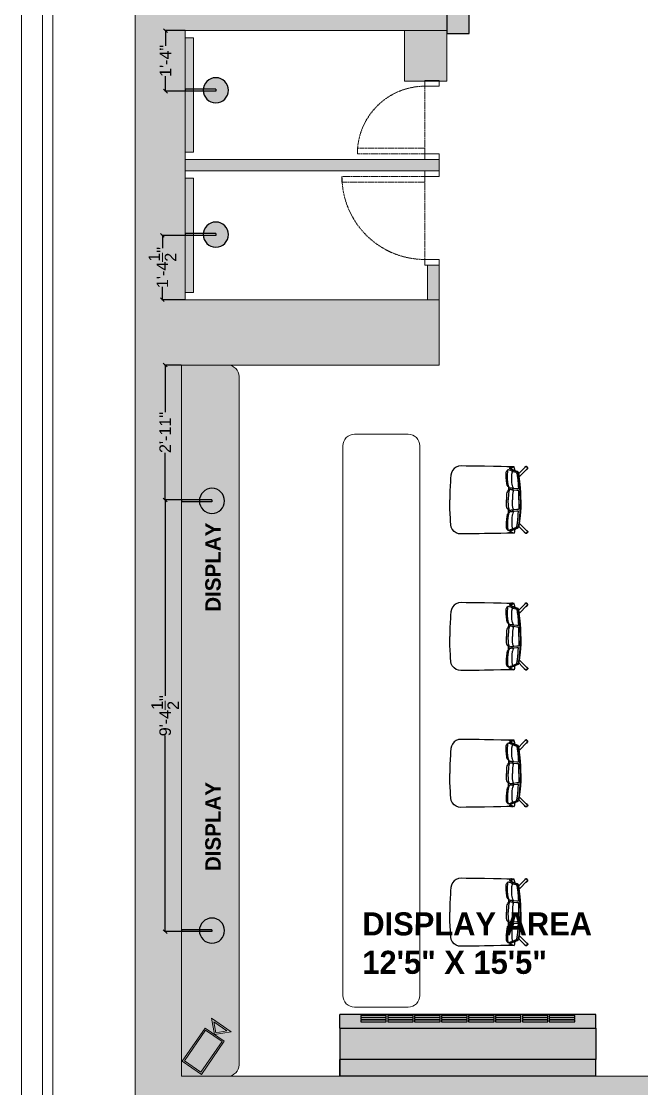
# Model space of a CAD drawing. Header units: inches. Extents: x -4677 to 18437, y -5264 to 2453.
# Drawn here: x 4429.9 to 4591.3, y 73.1 to 350.8 of the extents above; entities that cross this region are included whole.
import ezdxf

# ---------------------------------------------------------------- set-up
doc = ezdxf.new("R2010")
doc.units = ezdxf.units.IN
for name, pattern in [('AUDIT_D_060311083008-3', [0]), ('DASHED2', [0.375, 0.25, -0.125]), ('HIDDEN', [0.375, 0.25, -0.125])]:
    doc.linetypes.add(name, pattern=pattern)
for name, color, linetype in [('A-DOOR', 251, 'AUDIT_D_060311083008-3'), ('A-Door-Frame', 1, 'Continuous'), ('A-Door-Swing', 8, 'HIDDEN'), ('Edges', 7, 'Continuous'), ('IEL-HATCH-002', 7, 'Continuous'), ('line_cad-block.com', 250, 'Continuous')]:
    doc.layers.add(name, color=color, linetype=linetype)
doc.layers.add('FURNI', color=140, linetype='Continuous', lineweight=18)
doc.layers.add('HATCH', color=251, linetype='Continuous', lineweight=0, transparency=0.75)
doc.styles.add('HEMI', font='stylu.ttf')
doc.styles.get("Standard").update_dxf_attribs({"font": 'arial.ttf'})
doc.dimstyles.get("Standard").update_dxf_attribs({"dimtxt": 3, "dimasz": 1, "dimexe": 0.18, "dimexo": 0.0625, "dimgap": 0.09, "dimtad": 0, "dimdec": 1, "dimzin": 0, "dimdsep": 46, "dimlunit": 4, "dimtxsty": 'Standard', "dimblk": 'OBLIQUE', "dimcen": 0.09, "dimclrd": 5, "dimclre": 5, "dimclrt": 5, "dimadec": 0, "dimazin": 0, "dimtfac": 1, "dimtdec": 1, "dimtofl": 0, "dimtmove": 0, "dimatfit": 3, "dimldrblk": 'OBLIQUE', "dimfxl": 1, "dimtolj": 1, "dimtzin": 0, "dimarcsym": 0})

# ---------------------------------------------------------------- blocks, each defined once
blk = doc.blocks.new('*U7')
at = {"layer": 'A-Door-Frame', "lineweight": 5}
for p, q in [((0, -100), (0, 0)), ((668.2, -100), (668.2, 0))]:
    blk.add_line(p, q, dxfattribs=at)
for points in [[(0, -100), (40, -100), (40, 0), (0, 0)], [(668.2, -100), (628.2, -100), (628.2, 0), (668.2, 0)]]:
    blk.add_lwpolyline(points, dxfattribs=at)
at = {"layer": 'A-Door-Swing', "linetype": 'DASHED2', "lineweight": 5}
blk.add_line((45.3, 0), (633.4, 0), dxfattribs=at)
blk.add_lwpolyline([(40, 0), (40, 588.2), (80, 588.2), (80, 0)], close=True, dxfattribs=at)
blk.add_arc((40, 0), 588.2, 360, 90, dxfattribs=at)
blk = doc.blocks.new('*U8')
at = {"layer": 'A-Door-Frame', "lineweight": 5}
for p, q in [((0, -100), (0, 0)), ((559.1, -100), (559.1, 0))]:
    blk.add_line(p, q, dxfattribs=at)
for points in [[(0, -100), (40, -100), (40, 0), (0, 0)], [(559.1, -100), (519.1, -100), (519.1, 0), (559.1, 0)]]:
    blk.add_lwpolyline(points, dxfattribs=at)
at = {"layer": 'A-Door-Swing', "linetype": 'DASHED2', "lineweight": 5}
blk.add_line((44.3, 0), (523.4, 0), dxfattribs=at)
blk.add_lwpolyline([(40, 0), (40, 479.1), (80, 479.1), (80, 0)], close=True, dxfattribs=at)
blk.add_arc((40, 0), 479.1, 360, 90, dxfattribs=at)
blk = doc.blocks.new('LEADCHAIR Executive 2014')
at = {"layer": 'line_cad-block.com', "color": 252, "true_color": 0x939598}
for points in [[(-239.1, 253.9), (-240.7, 256.2), (-243.5, 261.1), (-245.6, 264.4), (-248.8, 266.8), (-252.6, 268), (-256.7, 268.1), (-260.5, 266.8), (-263.7, 264.5), (-266.1, 261.3), (-267.3, 257.4), (-267.1, 253), (-266, 249.6), (-263.7, 246.3), (-259.6, 243.9), (-254, 240.4)], [(-186.5, 201.1), (-247.6, 262.2), (-251.2, 264.6), (-253.3, 265.3), (-256.4, 265.2), (-258.6, 264.5), (-261.7, 262.4), (-263.7, 259.8), (-264.8, 257), (-264.4, 254.4), (-263.9, 251.3), (-262.1, 248.8), (-240.6, 227), (-210.7, 196.4)], [(186.5, 201.1), (247.6, 262.2), (251.2, 264.6), (253.3, 265.3), (256.4, 265.2), (258.6, 264.5), (261.7, 262.4), (263.7, 259.8), (264.8, 257), (264.4, 254.4), (263.9, 251.3), (262.1, 248.8), (240.6, 227), (210.7, 196.4)], [(239.1, 253.9), (240.7, 256.2), (243.5, 261.1), (245.6, 264.4), (248.8, 266.8), (252.6, 268), (256.7, 268.1), (260.5, 266.8), (263.7, 264.5), (266.1, 261.3), (267.3, 257.4), (267.1, 253), (266, 249.6), (263.7, 246.3), (259.6, 243.9), (254, 240.4)], [(0, 214.2), (-63.6, 212.7), (-127.1, 208.1), (-190.4, 200.6), (-201.5, 198.6), (-211.2, 196.2), (-218.8, 193.6), (-223.1, 191.2), (-226.8, 183.8), (-246.5, 135.2), (-248.6, 131.4), (-251.1, 130.4), (-252.7, 131.3), (-254.8, 136.2), (-259.1, 146.6), (-261.5, 152.5), (-264.8, 159.1)], [(0.2, 209.5), (-63.2, 207.5), (-126.5, 203), (-189.5, 196), (-196.2, 194.9), (-204.4, 193), (-210.2, 191.7), (-215.6, 190.3), (-220.4, 187.9), (-223, 184.5), (-226.5, 175.5), (-244.9, 132.9), (-250.6, 123.7), (-253, 124.7), (-263.2, 145.7)], [(-91.9, 194.6), (-89.7, 193.7), (-88.8, 192.3), (-89.5, 180.1), (-92.1, 154.9), (-99.5, 151.5), (-106.1, 148.5), (-116.1, 145.5), (-120.2, 144.6), (-142.3, 142.3), (-168, 141), (-190.1, 140.8), (-205.5, 141.9), (-224.1, 145.3), (-229.7, 146.2), (-229.9, 146.5), (-227.8, 153.1), (-221, 172.7), (-219.4, 175.5), (-217, 177.6), (-209.7, 180.7), (-199.2, 183.9), (-193, 185.1), (-185.7, 186.6), (-130.2, 191.7), (-111.3, 193.1), (-91.9, 194.6)], [(0, 198.1), (-73.5, 196.6), (-74.4, 195.1), (-75.4, 193.4), (-76.1, 181.4), (-79.4, 156.4), (-78.4, 154.8), (-76.1, 154), (-70.7, 152.3), (-56.7, 148.1), (-43.6, 146.5), (-25.3, 145.8), (0.1, 145.8)], [(-0.2, 209.5), (63.2, 207.5), (126.5, 203), (189.5, 196), (196.2, 194.9), (204.4, 193), (210.2, 191.7), (215.6, 190.3), (220.4, 187.9), (223, 184.5), (226.5, 175.5), (244.9, 132.9), (250.6, 123.7), (253, 124.7), (263.2, 145.7)], [(0, 198.1), (73.5, 196.6), (74.4, 195.1), (75.4, 193.4), (76.1, 181.4), (79.4, 156.4), (78.4, 154.8), (76.1, 154), (70.7, 152.3), (56.7, 148.1), (43.6, 146.5), (25.3, 145.8), (-0.1, 145.8)], [(0, 214.2), (63.6, 212.7), (127.1, 208.1), (190.4, 200.6), (201.5, 198.6), (211.2, 196.2), (218.8, 193.6), (223.1, 191.2), (226.8, 183.8), (246.5, 135.2), (248.6, 131.4), (251.1, 130.4), (252.7, 131.3), (254.8, 136.2), (259.1, 146.6), (261.5, 152.5), (264.8, 159.1)], [(91.9, 194.6), (89.7, 193.7), (88.8, 192.3), (89.5, 180.1), (92.1, 154.9), (99.5, 151.5), (106.1, 148.5), (116.1, 145.5), (120.2, 144.6), (142.3, 142.3), (168, 141), (190.1, 140.8), (205.5, 141.9), (224.1, 145.3), (229.7, 146.2), (229.9, 146.5), (227.8, 153.1), (221, 172.7), (219.4, 175.5), (217, 177.6), (209.7, 180.7), (199.2, 183.9), (193, 185.1), (185.7, 186.6), (130.2, 191.7), (111.3, 193.1), (91.9, 194.6)], [(-255.6, 130), (-260.2, 127.9), (-262, 121.4), (-263.4, 115.9), (-265.5, 102.2), (-266.6, 54.8), (-267.4, -4.7), (-269.1, -78), (-270, -119), (-270, -168.2), (-270.4, -224.5), (-271.8, -264.7), (-269.6, -284.7), (-262.6, -303.3), (-251.2, -319.6), (-234.1, -334.1), (-217.3, -342.1), (-198.7, -346.1), (-170, -348.1), (-146.1, -349.7), (-72.8, -352.8), (0, -354.2)], [(-264.8, 159.1), (-265.4, 159.2), (-265.6, 158.7), (-265.8, 149.5), (-266.1, 142.4), (-266.1, 138.9), (-265.5, 103.7)], [(-263.2, 145.7), (-263.9, 145.7), (-263.9, 145.7), (-264.8, 145), (-265.3, 143.5), (-266.1, 130.6)], [(-233.5, 166.4), (-245.4, 163.8), (-252.1, 162.5), (-265.3, 159.2)], [(-98.2, 152), (-95.7, 152), (-93.1, 152), (-91.9, 151.6), (-92.6, 146.7), (-93.1, 143.2), (-93.8, 137.8), (-94.3, 134.2), (-95.1, 129), (-95.8, 123.9), (-95.9, 123.1), (-101.7, 119.8), (-107.4, 117.8), (-111.2, 115.5), (-128.4, 111.7), (-139.6, 110.1), (-170.4, 107.7), (-191.7, 106.6), (-204, 106.6), (-223.7, 108.1), (-229.5, 109.3), (-241.4, 112.7), (-243.9, 113.6), (-240.7, 120.7), (-236.9, 131.9), (-232.9, 142.2), (-231.6, 145.7), (-228.5, 151.1)], [(-95.9, 123.1), (-99.3, 118.8), (-107.3, 111.6), (-117.3, 105.1), (-130.9, 100.8), (-156.8, 98.4), (-179.9, 96.6), (-198.2, 95.3), (-214.2, 95.3), (-221.1, 96.7), (-227.1, 98.7), (-232.7, 101.3), (-236.5, 104.7), (-240.1, 108.3), (-242.4, 111.8), (-243, 113.1)], [(-102.3, 114.7), (-88.6, 115.2)], [(-88.6, 115.2), (-86.2, 115.2), (-81.4, 114.1), (-73.1, 111)], [(-71.4, 152.5), (-75.9, 152.7), (-78.7, 152.4), (-79.9, 152), (-80.5, 148.6), (-81.1, 143.8), (-82.2, 136.2), (-82.8, 130.2), (-83.8, 123.8), (-66.6, 117.1), (-50.4, 114.7), (0, 113.2)], [(-83.8, 123.8), (-72.8, 110.3), (-68.2, 107.1), (-59.9, 102.6), (-48.2, 99.8), (-39.4, 98.7), (-33.8, 98.4), (0, 98.5)], [(71.4, 152.5), (75.9, 152.7), (78.7, 152.4), (79.9, 152), (80.5, 148.6), (81.1, 143.8), (82.2, 136.2), (82.8, 130.2), (83.8, 123.8), (66.6, 117.1), (50.4, 114.7), (0, 113.2)], [(255.6, 130), (260.2, 127.9), (262, 121.4), (263.4, 115.9), (265.5, 102.2), (266.6, 54.8), (267.4, -4.7), (269.1, -78), (270, -119), (270, -168.2), (270.4, -224.5), (271.8, -264.7), (269.6, -284.7), (262.6, -303.3), (251.2, -319.6), (234.1, -334.1), (217.3, -342.1), (198.7, -346.1), (170, -348.1), (146.1, -349.7), (72.8, -352.8), (0, -354.2)], [(83.8, 123.8), (72.8, 110.3), (68.2, 107.1), (59.9, 102.6), (48.2, 99.8), (39.4, 98.7), (33.8, 98.4), (0, 98.5)], [(88.6, 115.2), (86.2, 115.2), (81.4, 114.1), (73.1, 111)], [(102.3, 114.7), (88.6, 115.2)], [(98.2, 152), (95.7, 152), (93.1, 152), (91.9, 151.6), (92.6, 146.7), (93.1, 143.2), (93.8, 137.8), (94.3, 134.2), (95.1, 129), (95.8, 123.9), (95.9, 123.1), (101.7, 119.8), (107.4, 117.8), (111.2, 115.5), (128.4, 111.7), (139.6, 110.1), (170.4, 107.7), (191.7, 106.6), (204, 106.6), (223.7, 108.1), (229.5, 109.3), (241.4, 112.7), (243.9, 113.6), (240.7, 120.7), (236.9, 131.9), (232.9, 142.2), (231.6, 145.7), (228.5, 151.1)], [(95.9, 123.1), (99.3, 118.8), (107.3, 111.6), (117.3, 105.1), (130.9, 100.8), (156.8, 98.4), (179.9, 96.6), (198.2, 95.3), (214.2, 95.3), (221.1, 96.7), (227.1, 98.7), (232.7, 101.3), (236.5, 104.7), (240.1, 108.3), (242.4, 111.8), (243, 113.1)], [(233.5, 166.4), (245.4, 163.8), (252.1, 162.5), (265.3, 159.2)], [(263.2, 145.7), (263.9, 145.7), (263.9, 145.7), (264.8, 145), (265.3, 143.5), (266.1, 130.6)], [(264.8, 159.1), (265.4, 159.2), (265.6, 158.7), (265.8, 149.5), (266.1, 142.4), (266.1, 138.9), (265.5, 103.7)]]:
    blk.add_lwpolyline(points, dxfattribs=at)
blk = doc.blocks.new('WR')
at = {"layer": 'IEL-HATCH-002', "true_color": 0x58ba48, "transparency": 33554687}
h = blk.add_hatch(color=85, dxfattribs=at)
h.dxf.hatch_style = 1
h.paths.add_polyline_path([(6272.58, 1161.27), (6284.59, 1161.27), (6284.59, 1167.12), (6272.58, 1167.12)])
blk.add_lwpolyline([(6272.58, 1167.11), (6272.58, 1161.27), (6284.59, 1161.29), (6284.59, 1167.13)], close=True)
blk = doc.blocks.new('rst')
at = {"layer": 'HATCH', "true_color": 0xed1f24, "transparency": 33554687}
h = blk.add_hatch(color=240, dxfattribs=at)
h.dxf.hatch_style = 1
h.paths.add_polyline_path([(9145.23, 1295.53), (9130.09, 1295.53), (9137.67, 1288.17)])
h.paths.add_polyline_path([(9142.77, 1294.53), (9137.67, 1289.56), (9132.56, 1294.53)], flags=16)
h.paths.add_polyline_path([(9145.06, 1288.17), (9130.29, 1288.17), (9130.29, 1262.62), (9145.06, 1262.62)])
h.paths.add_polyline_path([(9144.06, 1287.17), (9144.06, 1263.62), (9131.29, 1263.62), (9131.29, 1287.17)], flags=16)
at = {"layer": 'FURNI', "color": 18, "true_color": 0x000000}
for points in [[(9145.23, 1295.53), (9130.09, 1295.53), (9137.67, 1288.17)], [(9142.77, 1294.53), (9132.56, 1294.53), (9137.67, 1289.56)], [(9130.29, 1288.17), (9145.06, 1288.17), (9145.06, 1262.62), (9130.29, 1262.62)], [(9131.29, 1287.17), (9144.06, 1287.17), (9144.06, 1263.62), (9131.29, 1263.62)]]:
    blk.add_lwpolyline(points, close=True, dxfattribs=at)
blk = doc.blocks.new('HT')
at = {"layer": 'IEL-HATCH-002', "true_color": 0xf7f281, "transparency": 33554687}
h = blk.add_hatch(color=51, dxfattribs=at)
h.dxf.hatch_style = 1
h.paths.add_polyline_path([(4618.55, 566.68, 0.962396), (4625.07, 566.43), (4621.82, 566.43), (4621.82, 566.93), (4625.07, 566.93, 0.962396)])
for p, q in [((4621.82, 566.93), (4629.77, 566.93)), ((4621.82, 566.93), (4621.82, 566.43)), ((4621.82, 566.43), (4629.77, 566.43)), ((4629.77, 566.93), (4629.77, 566.43))]:
    blk.add_line(p, q)
blk.add_circle((4621.82, 566.68), 3.27)
blk = doc.blocks.new('_Oblique')
at = {"color": 0, "linetype": 'ByBlock', "lineweight": -2}
blk.add_line((-0.5, -0.5), (0.5, 0.5), dxfattribs=at)
blk = doc.blocks.new('*D127')
at = {"color": 5, "lineweight": -2, "transparency": 16777216}
for p, q in [((4472.52, 348.35), (4467.25, 348.35)), ((4467.43, 348.35), (4467.43, 344.4)), ((4467.43, 332.58), (4467.43, 336.53)), ((4472.52, 332.58), (4467.25, 332.58))]:
    blk.add_line(p, q, dxfattribs=at)
at = {"layer": 'Defpoints', "color": 0, "transparency": 16777216}
for p in [(4472.58, 348.35), (4467.43, 332.58), (4472.58, 332.58)]:
    blk.add_point(p, dxfattribs=at)
at = {"color": 5, "lineweight": -2, "transparency": 16777216}
for p, rotation in [((4467.43, 348.35), 90), ((4467.43, 332.58), 270)]:
    blk.add_blockref('_Oblique', p, dxfattribs=dict(at, rotation=rotation))
at = {"color": 5, "lineweight": 5, "transparency": 16777216, "insert": (4467.43, 340.47), "char_height": 3, "attachment_point": 5, "rotation": 90}
blk.add_mtext('\\A1;1\'-4"', dxfattribs=at)
blk = doc.blocks.new('*D128')
at = {"color": 5, "lineweight": -2, "transparency": 16777216}
for p, q in [((4472.52, 295.09), (4466.45, 295.09)), ((4466.63, 295.09), (4466.63, 291.75)), ((4466.63, 278.35), (4466.63, 281.69)), ((4472.52, 278.35), (4466.45, 278.35))]:
    blk.add_line(p, q, dxfattribs=at)
at = {"layer": 'Defpoints', "color": 0, "transparency": 16777216}
for p in [(4466.63, 295.09), (4472.58, 295.09), (4472.58, 278.35)]:
    blk.add_point(p, dxfattribs=at)
at = {"color": 5, "lineweight": -2, "transparency": 16777216}
for p, rotation in [((4466.63, 295.09), 90), ((4466.63, 278.35), 270)]:
    blk.add_blockref('_Oblique', p, dxfattribs=dict(at, rotation=rotation))
at = {"color": 5, "lineweight": 5, "transparency": 16777216, "insert": (4466.63, 286.72), "char_height": 3, "attachment_point": 5, "rotation": 90}
blk.add_mtext('\\A1;1\'-4{\\H1x;\\S1/2;}"', dxfattribs=at)
blk = doc.blocks.new('*D129')
at = {"color": 5, "lineweight": -2, "transparency": 16777216}
for p, q in [((4471.52, 261.35), (4467.17, 261.35)), ((4467.35, 261.35), (4467.35, 249.08)), ((4467.35, 226.27), (4467.35, 238.54)), ((4471.52, 226.27), (4467.17, 226.27))]:
    blk.add_line(p, q, dxfattribs=at)
at = {"layer": 'Defpoints', "color": 0, "transparency": 16777216}
for p in [(4471.58, 261.35), (4467.35, 226.27), (4471.58, 226.27)]:
    blk.add_point(p, dxfattribs=at)
at = {"color": 5, "lineweight": -2, "transparency": 16777216}
for p, rotation in [((4467.35, 261.35), 90), ((4467.35, 226.27), 270)]:
    blk.add_blockref('_Oblique', p, dxfattribs=dict(at, rotation=rotation))
at = {"color": 5, "lineweight": 5, "transparency": 16777216, "insert": (4467.35, 243.81), "char_height": 3, "attachment_point": 5, "rotation": 90}
blk.add_mtext('\\A1;2\'-11"', dxfattribs=at)
blk = doc.blocks.new('*D130')
at = {"color": 5, "lineweight": -2, "transparency": 16777216}
for p, q in [((4471.52, 226.27), (4467.17, 226.27)), ((4467.35, 226.27), (4467.35, 175.3)), ((4467.35, 113.99), (4467.35, 164.96)), ((4471.52, 113.99), (4467.17, 113.99))]:
    blk.add_line(p, q, dxfattribs=at)
at = {"layer": 'Defpoints', "color": 0, "transparency": 16777216}
for p in [(4471.58, 226.27), (4467.35, 113.99), (4471.58, 113.99)]:
    blk.add_point(p, dxfattribs=at)
at = {"color": 5, "lineweight": -2, "transparency": 16777216}
for p, rotation in [((4467.35, 226.27), 90), ((4467.35, 113.99), 270)]:
    blk.add_blockref('_Oblique', p, dxfattribs=dict(at, rotation=rotation))
at = {"color": 5, "lineweight": 5, "transparency": 16777216, "insert": (4467.35, 170.13), "char_height": 3, "attachment_point": 5, "rotation": 90}
blk.add_mtext('\\A1;9\'-4{\\H1x;\\S1/2;}"', dxfattribs=at)
blk = doc.blocks.new('DRYG')
at = {"layer": 'Edges', "color": 18, "true_color": 0x000000}
for p, q in [((8077.83, 1479.53), (8077.83, 1479.56)), ((8077.83, 1479.56), (8078.02, 1479.56)), ((8077.83, 1479.53), (8077.83, 1421.72)), ((8077.83, 1479.53), (8078.02, 1479.53)), ((8078.02, 1479.56), (8078.02, 1479.53)), ((8078.02, 1479.56), (8081.6, 1479.56)), ((8078.02, 1479.53), (8081.6, 1479.53)), ((8088.69, 1479.56), (8081.6, 1479.56)), ((8081.6, 1479.56), (8081.6, 1479.53)), ((8081.6, 1479.53), (8081.6, 1421.72)), ((8088.69, 1479.56), (8091.83, 1479.56)), ((8088.69, 1421.69), (8088.69, 1479.56)), ((8091.83, 1479.56), (8091.83, 1421.69)), ((8090.14, 1474.81), (8090.51, 1474.81)), ((8090.14, 1469.03), (8090.14, 1474.81)), ((8090.51, 1474.81), (8090.51, 1469.03)), ((8090.66, 1474.81), (8091.04, 1474.81)), ((8090.66, 1469.03), (8090.66, 1474.81)), ((8091.04, 1474.81), (8091.04, 1469.03)), ((8091.19, 1474.81), (8091.57, 1474.81)), ((8091.19, 1469.03), (8091.19, 1474.81)), ((8091.57, 1474.81), (8091.57, 1469.03)), ((8090.51, 1469.03), (8090.14, 1469.03)), ((8090.14, 1468.72), (8090.51, 1468.72)), ((8090.14, 1462.95), (8090.14, 1468.72)), ((8090.51, 1468.72), (8090.51, 1462.95)), ((8091.04, 1469.03), (8090.66, 1469.03)), ((8090.66, 1468.72), (8091.04, 1468.72)), ((8090.66, 1462.95), (8090.66, 1468.72)), ((8091.04, 1468.72), (8091.04, 1462.95)), ((8091.57, 1469.03), (8091.19, 1469.03)), ((8091.19, 1468.72), (8091.57, 1468.72)), ((8091.19, 1462.95), (8091.19, 1468.72)), ((8091.57, 1468.72), (8091.57, 1462.95)), ((8090.51, 1462.95), (8090.14, 1462.95)), ((8090.14, 1462.64), (8090.51, 1462.64)), ((8090.14, 1456.86), (8090.14, 1462.64)), ((8090.51, 1462.64), (8090.51, 1456.86)), ((8091.04, 1462.95), (8090.66, 1462.95)), ((8090.66, 1462.64), (8091.04, 1462.64)), ((8090.66, 1456.86), (8090.66, 1462.64)), ((8091.04, 1462.64), (8091.04, 1456.86)), ((8091.57, 1462.95), (8091.19, 1462.95)), ((8091.19, 1462.64), (8091.57, 1462.64)), ((8091.19, 1456.86), (8091.19, 1462.64)), ((8091.57, 1462.64), (8091.57, 1456.86)), ((8090.51, 1456.86), (8090.14, 1456.86)), ((8090.14, 1456.55), (8090.51, 1456.55)), ((8090.14, 1450.78), (8090.14, 1456.55)), ((8090.51, 1456.55), (8090.51, 1450.78)), ((8091.04, 1456.86), (8090.66, 1456.86)), ((8090.66, 1456.55), (8091.04, 1456.55)), ((8090.66, 1450.78), (8090.66, 1456.55)), ((8091.04, 1456.55), (8091.04, 1450.78)), ((8091.57, 1456.86), (8091.19, 1456.86)), ((8091.19, 1456.55), (8091.57, 1456.55)), ((8091.19, 1450.78), (8091.19, 1456.55)), ((8091.57, 1456.55), (8091.57, 1450.78)), ((8090.51, 1450.78), (8090.14, 1450.78)), ((8090.14, 1450.47), (8090.51, 1450.47)), ((8090.14, 1444.69), (8090.14, 1450.47)), ((8090.51, 1450.47), (8090.51, 1444.69)), ((8091.04, 1450.78), (8090.66, 1450.78)), ((8090.66, 1450.47), (8091.04, 1450.47)), ((8090.66, 1444.69), (8090.66, 1450.47)), ((8091.04, 1450.47), (8091.04, 1444.69)), ((8091.57, 1450.78), (8091.19, 1450.78)), ((8091.19, 1450.47), (8091.57, 1450.47)), ((8091.19, 1444.69), (8091.19, 1450.47)), ((8091.57, 1450.47), (8091.57, 1444.69)), ((8090.51, 1444.69), (8090.14, 1444.69)), ((8090.14, 1444.38), (8090.51, 1444.38)), ((8090.14, 1438.61), (8090.14, 1444.38)), ((8090.51, 1444.38), (8090.51, 1438.61)), ((8091.04, 1444.69), (8090.66, 1444.69)), ((8090.66, 1444.38), (8091.04, 1444.38)), ((8090.66, 1438.61), (8090.66, 1444.38)), ((8091.04, 1444.38), (8091.04, 1438.61)), ((8091.57, 1444.69), (8091.19, 1444.69)), ((8091.19, 1444.38), (8091.57, 1444.38)), ((8091.19, 1438.61), (8091.19, 1444.38)), ((8091.57, 1444.38), (8091.57, 1438.61)), ((8090.51, 1438.61), (8090.14, 1438.61)), ((8090.14, 1438.3), (8090.51, 1438.3)), ((8090.14, 1432.53), (8090.14, 1438.3)), ((8090.51, 1438.3), (8090.51, 1432.53)), ((8091.04, 1438.61), (8090.66, 1438.61)), ((8090.66, 1438.3), (8091.04, 1438.3)), ((8090.66, 1432.53), (8090.66, 1438.3)), ((8091.04, 1438.3), (8091.04, 1432.53)), ((8091.57, 1438.61), (8091.19, 1438.61)), ((8091.19, 1438.3), (8091.57, 1438.3)), ((8091.19, 1432.53), (8091.19, 1438.3)), ((8091.57, 1438.3), (8091.57, 1432.53)), ((8090.51, 1432.53), (8090.14, 1432.53)), ((8090.14, 1432.21), (8090.51, 1432.21)), ((8090.14, 1426.44), (8090.14, 1432.21)), ((8090.51, 1432.21), (8090.51, 1426.44)), ((8091.04, 1432.53), (8090.66, 1432.53)), ((8090.66, 1432.21), (8091.04, 1432.21)), ((8090.66, 1426.44), (8090.66, 1432.21)), ((8091.04, 1432.21), (8091.04, 1426.44)), ((8091.57, 1432.53), (8091.19, 1432.53)), ((8091.19, 1432.21), (8091.57, 1432.21)), ((8091.19, 1426.44), (8091.19, 1432.21)), ((8091.57, 1432.21), (8091.57, 1426.44)), ((8090.51, 1426.44), (8090.14, 1426.44)), ((8091.04, 1426.44), (8090.66, 1426.44)), ((8091.57, 1426.44), (8091.19, 1426.44)), ((8077.83, 1421.69), (8077.83, 1421.72)), ((8077.83, 1421.72), (8078.02, 1421.72)), ((8078.02, 1421.69), (8077.83, 1421.69)), ((8078.02, 1421.72), (8078.02, 1421.69)), ((8081.6, 1421.72), (8078.02, 1421.72)), ((8078.02, 1421.69), (8081.6, 1421.69)), ((8081.6, 1421.72), (8081.6, 1421.69)), ((8088.69, 1421.69), (8081.6, 1421.69)), ((8088.69, 1421.69), (8091.83, 1421.69))]:
    blk.add_line(p, q, dxfattribs=at)
at = {"layer": 'FURNI', "color": 18, "true_color": 0x000000}
blk.add_line((8077.83, 1421.69), (8091.83, 1421.69), dxfattribs=at)
blk = doc.blocks.new('E4RG')
at = {"layer": 'IEL-HATCH-002', "transparency": 33554687}
h = blk.add_hatch(color=256, dxfattribs=at)
h.dxf.hatch_style = 1
h.set_gradient(color1=(255, 255, 255), color2=(147, 149, 152), name='CYLINDER')
h.paths.add_polyline_path([(4585.01, 653.22), (4585, 653.22), (4554.41, 653.22), (4554.41, 649.47), (4585.01, 649.47)])
h.paths.add_polyline_path([(4585, 655.12), (4585, 655.21), (4554.42, 655.21), (4554.42, 655.12), (4554.42, 653.22), (4585, 653.22)])
h.paths.add_polyline_path([(4585.01, 649.47), (4554.41, 649.47), (4554.41, 647.81), (4585.01, 647.81)])
h.paths.add_polyline_path([(4556.92, 648.71), (4559.97, 648.71), (4559.97, 648.51), (4556.92, 648.51)], flags=16)
h.paths.add_polyline_path([(4556.92, 648.43), (4559.97, 648.43), (4559.97, 648.23), (4556.92, 648.23)], flags=16)
h.paths.add_polyline_path([(4556.92, 648.15), (4559.97, 648.15), (4559.97, 647.95), (4556.92, 647.95)], flags=16)
h.paths.add_polyline_path([(4560.14, 648.71), (4563.19, 648.71), (4563.19, 648.51), (4560.14, 648.51)], flags=16)
h.paths.add_polyline_path([(4560.14, 648.43), (4563.19, 648.43), (4563.19, 648.23), (4560.14, 648.23)], flags=16)
h.paths.add_polyline_path([(4560.14, 648.15), (4563.19, 648.15), (4563.19, 647.95), (4560.14, 647.95)], flags=16)
h.paths.add_polyline_path([(4563.36, 648.71), (4566.41, 648.71), (4566.41, 648.51), (4563.36, 648.51)], flags=16)
h.paths.add_polyline_path([(4563.36, 648.43), (4566.41, 648.43), (4566.41, 648.23), (4563.36, 648.23)], flags=16)
h.paths.add_polyline_path([(4563.36, 648.15), (4566.41, 648.15), (4566.41, 647.95), (4563.36, 647.95)], flags=16)
h.paths.add_polyline_path([(4566.57, 648.71), (4569.63, 648.71), (4569.63, 648.51), (4566.57, 648.51)], flags=16)
h.paths.add_polyline_path([(4566.57, 648.43), (4569.63, 648.43), (4569.63, 648.23), (4566.57, 648.23)], flags=16)
h.paths.add_polyline_path([(4566.57, 648.15), (4569.63, 648.15), (4569.63, 647.95), (4566.57, 647.95)], flags=16)
h.paths.add_polyline_path([(4569.79, 648.71), (4572.85, 648.71), (4572.85, 648.51), (4569.79, 648.51)], flags=16)
h.paths.add_polyline_path([(4569.79, 648.43), (4572.85, 648.43), (4572.85, 648.23), (4569.79, 648.23)], flags=16)
h.paths.add_polyline_path([(4569.79, 648.15), (4572.85, 648.15), (4572.85, 647.95), (4569.79, 647.95)], flags=16)
h.paths.add_polyline_path([(4573.01, 648.71), (4576.06, 648.71), (4576.06, 648.51), (4573.01, 648.51)], flags=16)
h.paths.add_polyline_path([(4573.01, 648.43), (4576.06, 648.43), (4576.06, 648.23), (4573.01, 648.23)], flags=16)
h.paths.add_polyline_path([(4573.01, 648.15), (4576.06, 648.15), (4576.06, 647.95), (4573.01, 647.95)], flags=16)
h.paths.add_polyline_path([(4576.23, 648.71), (4579.28, 648.71), (4579.28, 648.51), (4576.23, 648.51)], flags=16)
h.paths.add_polyline_path([(4576.23, 648.43), (4579.28, 648.43), (4579.28, 648.23), (4576.23, 648.23)], flags=16)
h.paths.add_polyline_path([(4576.23, 648.15), (4579.28, 648.15), (4579.28, 647.95), (4576.23, 647.95)], flags=16)
h.paths.add_polyline_path([(4579.45, 648.71), (4582.5, 648.71), (4582.5, 648.51), (4579.45, 648.51)], flags=16)
h.paths.add_polyline_path([(4579.45, 648.43), (4582.5, 648.43), (4582.5, 648.23), (4579.45, 648.23)], flags=16)
h.paths.add_polyline_path([(4579.45, 648.15), (4582.5, 648.15), (4582.5, 647.95), (4579.45, 647.95)], flags=16)
at = {"layer": 'FURNI', "color": 18, "true_color": 0x000000, "xscale": -0.5288462308038518, "yscale": 0.5288462308038518, "zscale": 0.5288462308038518, "rotation": 90}
blk.add_blockref('DRYG', (5336.87, 4927.15), dxfattribs=at)

msp = doc.modelspace()

# ---------------------------------------------------------------- hatches: boundary and pattern name
at = {"layer": 'IEL-HATCH-002', "lineweight": 5, "true_color": 0x939598, "transparency": 33554687}
h = msp.add_hatch(color=252, dxfattribs=at)
h.dxf.hatch_style = 1
h.paths.add_polyline_path([(4635.58, 192.35), (4635.58, 210.35), (4620.58, 210.35), (4620.58, 76.35), (4608.58, 76.35), (4471.58, 76.35), (4471.58, 261.35), (4483.58, 261.35), (4538.58, 261.35), (4538.58, 278.35), (4472.58, 278.35), (4472.58, 348.35), (4529.58, 348.35), (4540.58, 348.35), (4540.58, 370.35), (4472.58, 370.35), (4472.58, 546.35), (4580.58, 546.35), (4580.58, 558.35), (4459.58, 558.35), (4459.58, 64.35), (4635.58, 64.35), (4635.58, 67.35)])
h.paths.add_polyline_path([(5053.58, 558.35), (4626.58, 558.35), (4626.58, 546.35), (4745.58, 546.35), (4745.58, 534.35), (4745.58, 531.35), (4762.58, 531.35), (4762.58, 546.35), (5041.58, 546.35), (5041.58, 426.35), (5029.58, 426.35), (5005.58, 426.35), (5005.58, 409.35), (5039.58, 409.35), (5039.58, 291.35), (4920.58, 291.35), (4920.58, 409.35), (4955.58, 409.35), (4955.58, 426.35), (4901.58, 426.35), (4901.58, 287.35), (4894.58, 287.35), (4894.58, 268.35), (5064.58, 268.35), (5064.58, 85.35), (4911.58, 85.35), (4911.58, 97.35), (4911.58, 100.35), (4894.58, 100.35), (4894.58, 85.35), (4870.58, 85.35), (4812.58, 85.35), (4812.58, 66.35), (5076.58, 66.35), (5076.58, 280.35), (5053.58, 280.35)])
h.paths.add_polyline_path([(4786.58, 277.35), (4762.58, 277.35), (4762.58, 292.35), (4745.58, 292.35), (4745.58, 277.35), (4711.58, 277.35), (4595.58, 277.35), (4595.58, 260.35), (4620.58, 260.35), (4620.58, 255.35), (4635.58, 255.35), (4635.58, 260.35), (4711.58, 260.35), (4786.58, 260.35)])
h.paths.add_polyline_path([(4726.58, 195.35), (4635.58, 195.35), (4635.58, 192.35), (4726.58, 192.35)], flags=17)
h.paths.add_polyline_path([(4726.58, 260.35), (4723.58, 260.35), (4723.58, 195.35), (4726.58, 195.35)], flags=17)
at = {"layer": 'IEL-HATCH-002', "lineweight": 5, "true_color": 0xc6a88b, "transparency": 33554687}
h = msp.add_hatch(color=43, dxfattribs=at)
h.dxf.hatch_style = 1
h.paths.add_polyline_path([(5064.58, 268.35), (4894.58, 268.35), (4894.58, 256.35, 0.414214), (4897.58, 253.35), (5049.58, 253.35), (5049.58, 100.35), (4914.58, 100.35, 0.414214), (4911.58, 97.35), (4911.58, 85.35), (5064.58, 85.35)])
h.paths.add_polyline_path([(4697.58, 189.35, 0.414214), (4694.58, 192.35), (4682.58, 192.35), (4682.58, 176.35), (4682.58, 85.35), (4694.58, 85.35, 0.414214), (4697.58, 88.35)])
h.paths.add_polyline_path([(4901.58, 426.35), (4889.58, 426.35, 0.414214), (4886.58, 423.35), (4886.58, 290.35, 0.414214), (4889.58, 287.35), (4901.58, 287.35)])
h.paths.add_polyline_path([(5041.58, 546.35), (4762.58, 546.35), (4762.58, 534.35, 0.414214), (4765.58, 531.35), (5026.58, 531.35), (5026.58, 429.35, 0.414214), (5029.58, 426.35), (5041.58, 426.35)])
h.paths.add_polyline_path([(4745.58, 546.35), (4626.58, 546.35), (4626.58, 534.35, 0.414214), (4629.58, 531.35), (4742.58, 531.35, 0.414214), (4745.58, 534.35)])
h.paths.add_polyline_path([(4580.58, 546.35), (4472.58, 546.35), (4472.58, 531.35), (4472.58, 370.35), (4484.58, 370.35, 0.414214), (4487.58, 373.35), (4487.58, 531.35), (4577.58, 531.35, 0.414214), (4580.58, 534.35)])
h.paths.add_polyline_path([(4486.58, 258.35, 0.414214), (4483.58, 261.35), (4471.58, 261.35), (4471.58, 76.35), (4483.58, 76.35, 0.414214), (4486.58, 79.35)])
h.paths.add_polyline_path([(4620.58, 210.35), (4608.58, 210.35, 0.414214), (4605.58, 207.35), (4605.58, 79.35, 0.414214), (4608.58, 76.35), (4620.58, 76.35)])
h.paths.add_polyline_path([(4745.58, 292.35), (4598.58, 292.35, 0.414214), (4595.58, 289.35), (4595.58, 277.35), (4711.58, 277.35), (4745.58, 277.35)])
h.paths.add_polyline_path([(4786.58, 289.35, 0.414214), (4783.58, 292.35), (4762.58, 292.35), (4762.58, 277.35), (4786.58, 277.35)])
at = {"layer": 'IEL-HATCH-002', "lineweight": 5, "true_color": 0x939598, "transparency": 33554687}
h = msp.add_hatch(color=252, dxfattribs=at)
h.dxf.hatch_style = 1
h.paths.add_polyline_path([(4540.58, 348.35), (4529.58, 348.35), (4529.58, 335.24), (4534.91, 335.24), (4534.91, 335.35), (4538.58, 335.35), (4538.58, 335.24), (4540.58, 335.24)])
at = {"layer": 'IEL-HATCH-002', "lineweight": 5, "true_color": 0xadddf7, "transparency": 33554687}
h = msp.add_hatch(color=141, dxfattribs=at)
h.dxf.hatch_style = 1
h.paths.add_polyline_path([(4474.72, 309.99), (4472.58, 309.99), (4472.58, 280.19), (4474.72, 280.19)])
h.paths.add_polyline_path([(4474.72, 346.49), (4472.58, 346.49), (4472.58, 316.69), (4474.72, 316.69)])
at = {"layer": 'IEL-HATCH-002', "lineweight": 5, "true_color": 0xc6a88b, "transparency": 33554687}
h = msp.add_hatch(color=43, dxfattribs=at)
h.dxf.hatch_style = 1
h.paths.add_polyline_path([(4538.58, 314.85), (4534.91, 314.85), (4472.58, 314.85), (4472.58, 311.85), (4538.58, 311.85)])
h.paths.add_polyline_path([(4538.58, 287.35), (4535.58, 287.35), (4535.58, 278.35), (4538.58, 278.35)])

# ---------------------------------------------------------------- linework, layer by layer
at = {"lineweight": 5}
for p, q in [((4459.58, 558.35), (4459.58, 64.35)), ((4540.58, 370.35), (4540.58, 348.35)), ((4472.58, 348.35), (4472.58, 278.35)), ((4529.58, 348.35), (4472.58, 348.35)), ((4540.58, 348.35), (4529.58, 348.35)), ((4529.58, 335.24), (4529.58, 348.35)), ((4540.58, 348.35), (4540.58, 335.24)), ((4540.58, 335.24), (4529.58, 335.24)), ((4538.58, 314.85), (4472.58, 314.85)), ((4538.58, 311.85), (4538.58, 314.85)), ((4538.58, 311.85), (4472.58, 311.85)), ((4538.58, 287.35), (4535.58, 287.35)), ((4535.58, 287.35), (4535.58, 278.35)), ((4538.58, 278.35), (4538.58, 287.35)), ((4472.58, 278.35), (4538.58, 278.35)), ((4538.58, 278.35), (4538.58, 261.35)), ((4538.58, 261.35), (4471.58, 261.35)), ((4471.58, 261.35), (4471.58, 76.35)), ((4471.58, 261.35), (4483.58, 261.35)), ((4486.58, 258.35), (4486.58, 79.35)), ((4471.58, 76.35), (4620.58, 76.35)), ((4471.58, 76.35), (4483.58, 76.35))]:
    msp.add_line(p, q, dxfattribs=at)
for points in [[(4472.58, 316.69), (4474.72, 316.69), (4474.72, 346.49), (4472.58, 346.49)], [(4472.58, 280.19), (4474.72, 280.19), (4474.72, 309.99), (4472.58, 309.99)]]:
    msp.add_lwpolyline(points, close=True, dxfattribs=at)
msp.add_lwpolyline([(4516.58, 94.35), (4530.58, 94.35, 0.414214), (4533.58, 97.35), (4533.58, 240.35, 0.414214), (4530.58, 243.35), (4516.58, 243.35, 0.414214), (4513.58, 240.35), (4513.58, 97.35, 0.414214)], format="xyb", close=True, dxfattribs=at)
for centre, start, end in [((4483.58, 258.35), 0, 90), ((4483.58, 79.35), 270, 0)]:
    msp.add_arc(centre, 3, start, end, dxfattribs=at)
at = {"layer": 'FURNI', "color": 18, "lineweight": 5, "true_color": 0x000000}
for points in [[(4429.95, -67.12), (4429.95, 588.77), (5347.8, 588.77), (5347.8, -67.12)], [(4435.41, -61.66), (4435.41, 583.31), (5342.34, 583.31), (5342.34, -61.66)], [(4438.14, -58.93), (4438.14, 580.57), (5339.61, 580.57), (5339.61, -58.93)]]:
    msp.add_lwpolyline(points, close=True, dxfattribs=at)

# ---------------------------------------------------------------- block references
at = {"lineweight": 5, "rotation": 90}
msp.add_blockref('WR', (5707.7, -5925), dxfattribs=at)
at = {"lineweight": 5, "xscale": -1}
for p in [(9102.35, -233.85), (9102.35, -271.4), (9101.35, -340.66), (9101.35, -452.44)]:
    msp.add_blockref('HT', p, dxfattribs=at)
at = {"color": 18, "lineweight": 5, "true_color": 0x000000, "xscale": -0.03255662233685245, "yscale": 0.03255662233685245, "zscale": 0.03255662233685245, "rotation": 269.9645304322862}
for p in [(4552.92, 226.26), (4552.92, 190.73), (4552.92, 155.14), (4552.92, 119.01)]:
    msp.add_blockref('LEADCHAIR Executive 2014', p, dxfattribs=at)
at = {"lineweight": 5, "xscale": 2.176228681572631, "yscale": 2.176228681572631, "zscale": 2.176228681572631, "rotation": 180}
msp.add_blockref('E4RG', (14490.81, 1502.25), dxfattribs=at)
at = {"layer": 'A-DOOR', "lineweight": 5, "yscale": 0.03666666666666651, "zscale": 0.03666666666666651}
for name, p, xscale, rotation in [('*U8', (4534.91, 314.85), 0.03666666666666651, 90.00000000000001), ('*U7', (4534.91, 311.85), -0.03666666666666651, 90)]:
    msp.add_blockref(name, p, dxfattribs=dict(at, xscale=xscale, rotation=rotation))
at = {"layer": 'FURNI', "color": 18, "lineweight": 5, "true_color": 0x000000, "xscale": 0.4104251043825757, "yscale": 0.4104251043825757, "zscale": 0.4104251043825757, "rotation": 325.431554331876}
msp.add_blockref('rst', (1092.04, 1779.73), dxfattribs=at)

# ---------------------------------------------------------------- texts
at = {"color": 177, "lineweight": 5, "true_color": 0x293189, "char_height": 4, "width": 27.8346, "attachment_point": 1, "rotation": 89.9906, "style": 'HEMI'}
for insert in [(4477.79, 197.18), (4477.79, 129.72)]:
    msp.add_mtext('{\\fStylus BT|b1|i0|c0|p34;DISPLAY}', dxfattribs=dict(at, insert=insert))
at = {"color": 240, "lineweight": 5, "true_color": 0xed1f24, "insert": (4518.64, 119), "char_height": 6, "width": 90.6924, "attachment_point": 1, "rotation": 359.9906, "style": 'HEMI'}
msp.add_mtext('{\\fStylus BT|b1|i0|c0|p34;DISPLAY AREA\\P12\'5" X 15\'5"}', dxfattribs=at)

# ---------------------------------------------------------------- dimensions: what is measured, and where the dimension line sits
at = {"lineweight": 5}
for base, p1, p2, picture, middle in [((4467.43, 332.58), (4472.58, 348.35), (4472.58, 332.58), '*D127', (4467.43, 340.47)), ((4466.63, 295.09), (4472.58, 278.35), (4472.58, 295.09), '*D128', (4466.63, 286.72)), ((4467.35, 226.27), (4471.58, 261.35), (4471.58, 226.27), '*D129', (4467.35, 243.81))]:
    dim = msp.add_linear_dim(base=base, p1=p1, p2=p2, angle=90, dimstyle='Standard', dxfattribs=at)
    dim.commit()
    dim.dimension.update_dxf_attribs({"geometry": picture, "text_midpoint": middle})
dim = msp.add_linear_dim(base=(4467.35, 113.99), p1=(4471.58, 226.27), p2=(4471.58, 113.99), angle=90, dimstyle='Standard', override={"dimtmove": 1}, dxfattribs=at)
dim.commit()
dim.dimension.update_dxf_attribs({"geometry": '*D130', "text_midpoint": (4467.35, 170.13)})

doc.saveas('drawing.dxf')
